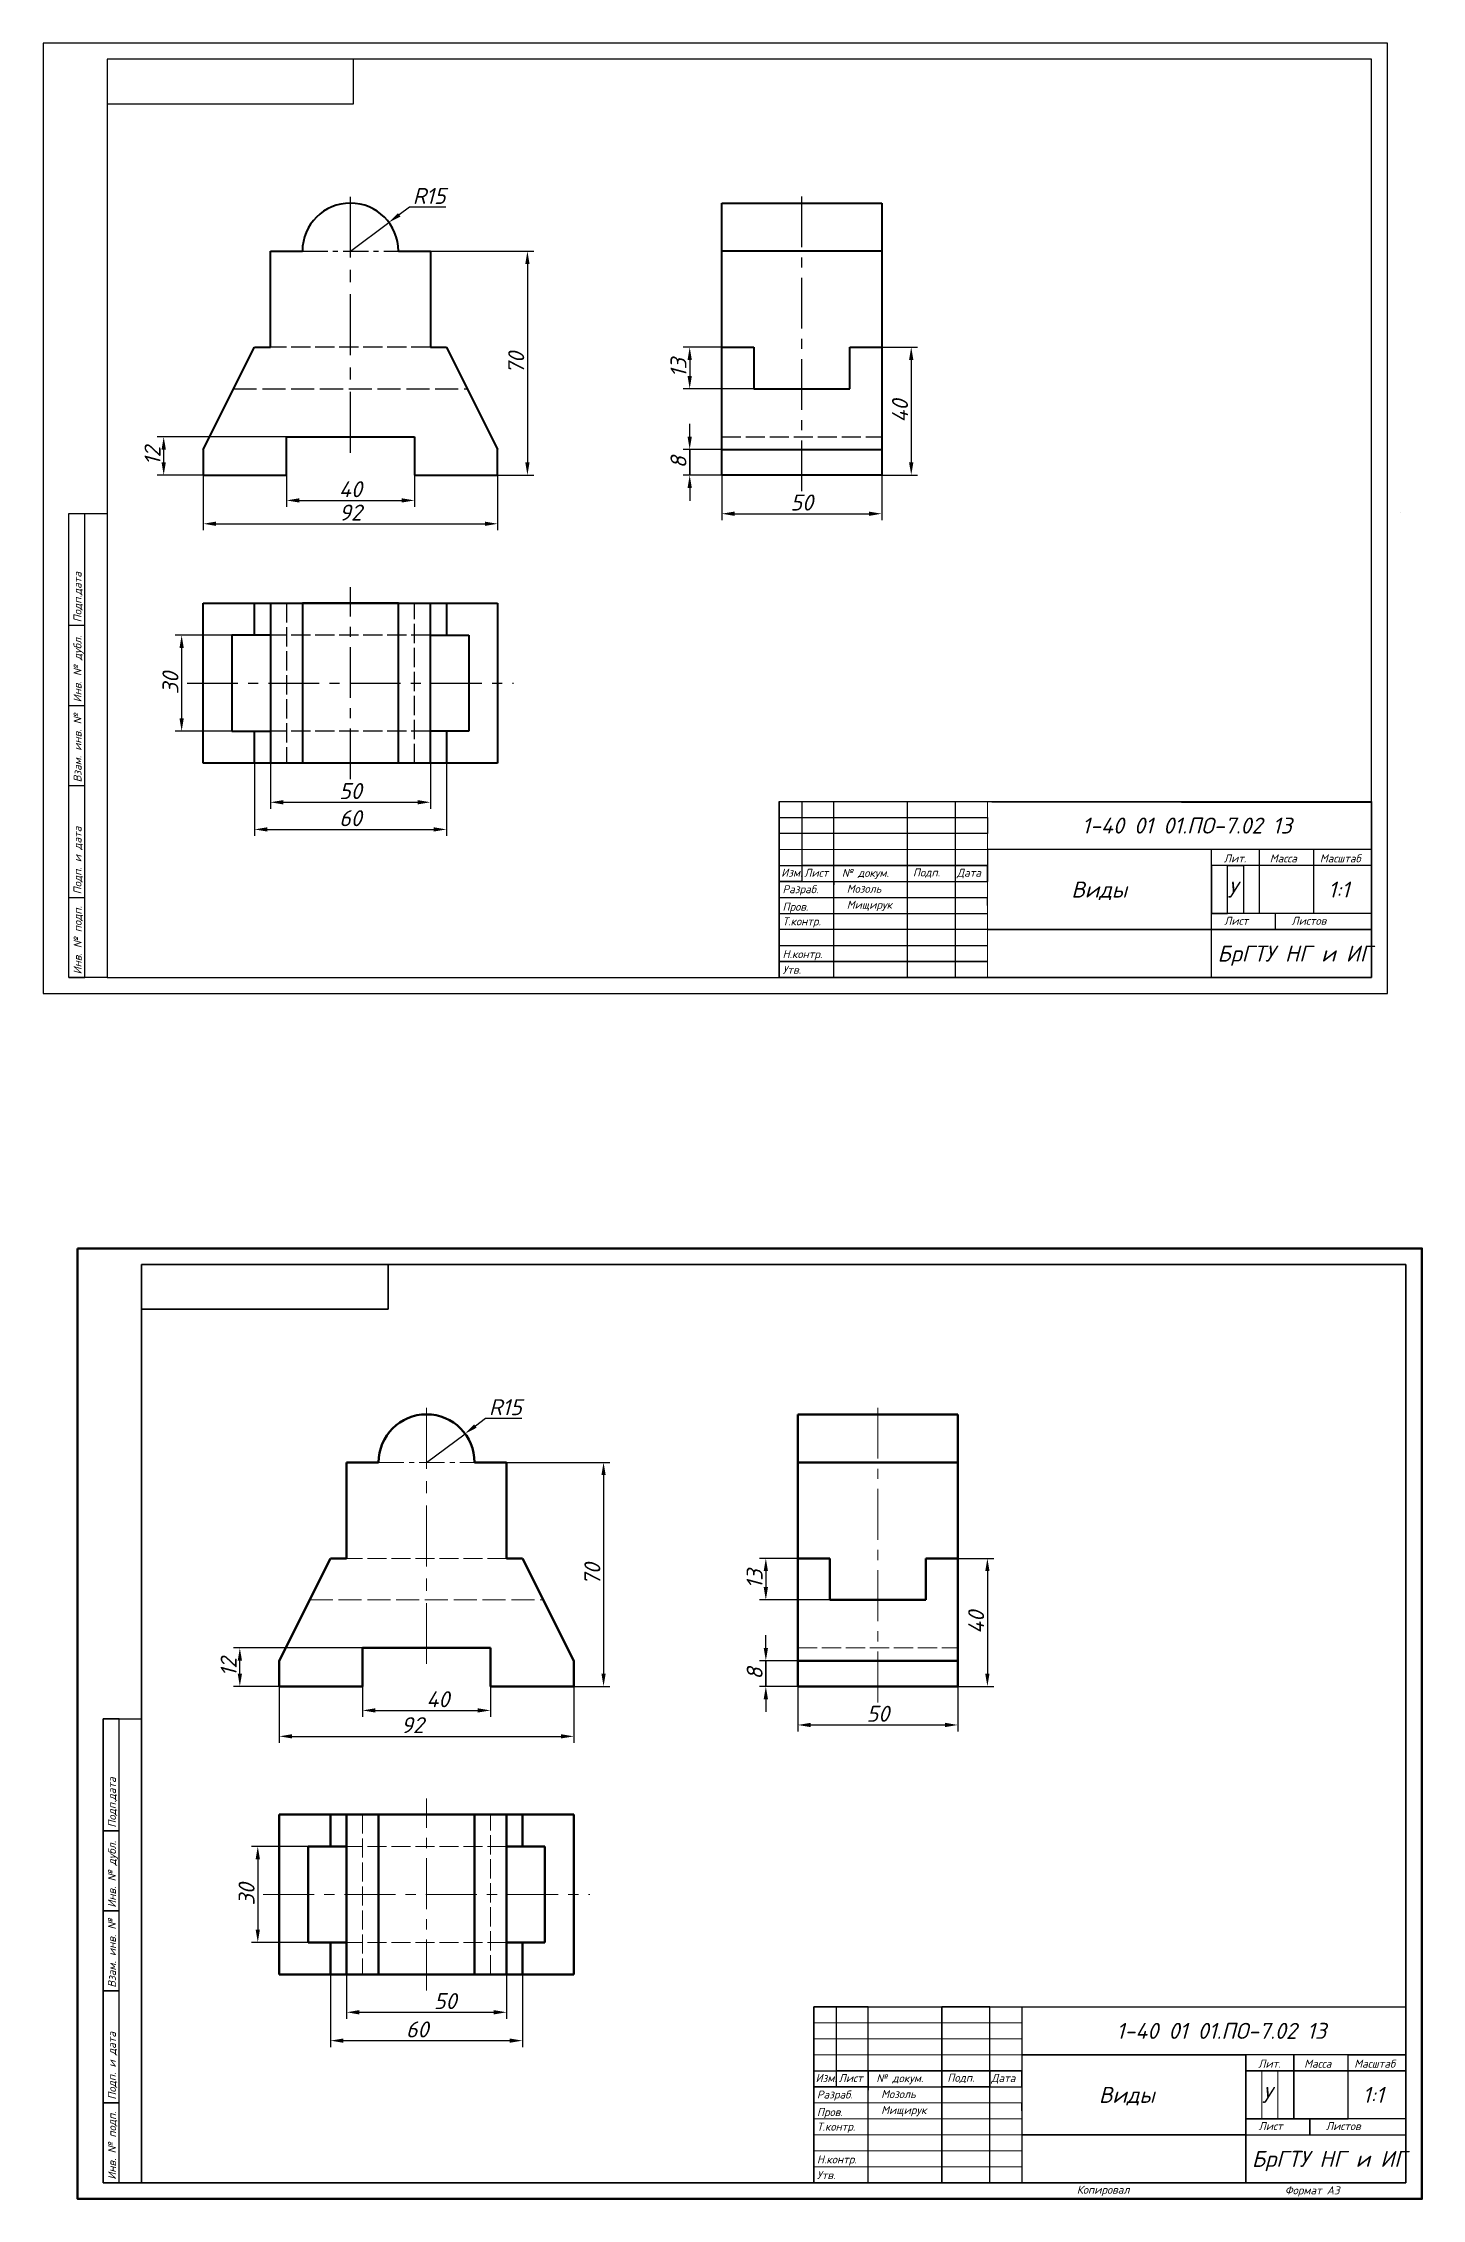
# Model space of a CAD drawing. Header units: millimetres. Extents: x -2 to 3464, y -388 to 765.
# Drawn here: x 566 to 997, y -377 to 296 of the extents above; entities that cross this region are included whole.
import ezdxf

# ---------------------------------------------------------------- set-up
doc = ezdxf.new("R2010")
doc.units = ezdxf.units.MM
doc.linetypes.add('ACAD_ISO02W100', pattern=[15, 12, -3])
doc.linetypes.add('осевая', pattern=[50.8, 31.75, -6.35, 6.35, -6.35])
doc.layers.add('MD_Видимые', color=7, linetype='Continuous', lineweight=50)
doc.styles.add('2.5мм', font='isocpeur.ttf', dxfattribs={"oblique": 15, "height": 2.5})
doc.styles.get("Standard").update_dxf_attribs({"font": 'isocpeur.ttf', "oblique": 15, "height": 5})
doc.dimstyles.get("Standard").update_dxf_attribs({"dimtxt": 5, "dimasz": 4, "dimexe": 2, "dimexo": 0, "dimgap": 1, "dimtad": 1, "dimtoh": 1, "dimdec": 0, "dimzin": 0, "dimdsep": 46, "dimtxsty": 'Standard', "dimcen": 0, "dimadec": 0, "dimazin": 0, "dimtfac": 1, "dimtdec": 0, "dimtmove": 0, "dimatfit": 3, "dimfxl": 1, "dimtolj": 1, "dimtzin": 0, "dimarcsym": 0})

# ---------------------------------------------------------------- blocks, each defined once
blk = doc.blocks.new('*D15')
at = {"color": 0, "lineweight": -2, "transparency": 16777216}
for p, q in [((641.81, 173.45), (641.81, 151.55)), ((681.81, 173.45), (681.81, 151.55)), ((645.81, 153.55), (677.81, 153.55))]:
    blk.add_line(p, q, dxfattribs=at)
at = {"color": 0, "transparency": 16777216}
for points in [[(645.81, 154.22), (645.81, 152.89), (641.81, 153.55)], [(677.81, 154.22), (677.81, 152.89), (681.81, 153.55)]]:
    blk.add_solid(points, dxfattribs=at)
at = {"layer": 'Defpoints', "color": 0, "transparency": 16777216}
for p in [(641.81, 173.45), (681.81, 173.45), (681.81, 153.55)]:
    blk.add_point(p, dxfattribs=at)
at = {"color": 0, "transparency": 16777216, "insert": (661.81, 157.05), "char_height": 5, "attachment_point": 5}
blk.add_mtext('\\A1;40', dxfattribs=at)
blk = doc.blocks.new('*D16')
at = {"color": 0, "lineweight": -2, "transparency": 16777216}
for p, q in [((615.81, 161.45), (615.81, 144.25)), ((707.81, 161.45), (707.81, 144.25)), ((619.81, 146.25), (703.81, 146.25))]:
    blk.add_line(p, q, dxfattribs=at)
at = {"color": 0, "transparency": 16777216}
for points in [[(619.81, 146.92), (619.81, 145.59), (615.81, 146.25)], [(703.81, 146.92), (703.81, 145.59), (707.81, 146.25)]]:
    blk.add_solid(points, dxfattribs=at)
at = {"layer": 'Defpoints', "color": 0, "transparency": 16777216}
for p in [(615.81, 161.45), (707.81, 161.45), (707.81, 146.25)]:
    blk.add_point(p, dxfattribs=at)
at = {"color": 0, "transparency": 16777216, "insert": (661.81, 149.75), "char_height": 5, "attachment_point": 5}
blk.add_mtext('\\A1;92', dxfattribs=at)
blk = doc.blocks.new('*D17')
at = {"color": 0, "lineweight": -2, "transparency": 16777216}
for p, q in [((641.81, 173.45), (601.48, 173.45)), ((603.48, 165.45), (603.48, 169.45)), ((641.81, 161.45), (601.48, 161.45))]:
    blk.add_line(p, q, dxfattribs=at)
at = {"color": 0, "transparency": 16777216}
for points in [[(602.81, 169.45), (604.15, 169.45), (603.48, 173.45)], [(602.81, 165.45), (604.15, 165.45), (603.48, 161.45)]]:
    blk.add_solid(points, dxfattribs=at)
at = {"layer": 'Defpoints', "color": 0, "transparency": 16777216}
for p in [(603.48, 173.45), (641.81, 173.45), (641.81, 161.45)]:
    blk.add_point(p, dxfattribs=at)
at = {"color": 0, "transparency": 16777216, "insert": (599.98, 167.45), "char_height": 5, "attachment_point": 5, "rotation": 90}
blk.add_mtext('\\A1;12', dxfattribs=at)
blk = doc.blocks.new('*D18')
at = {"color": 0, "lineweight": -2, "transparency": 16777216}
for p, q in [((624.81, 111.45), (607.08, 111.45)), ((609.08, 107.45), (609.08, 85.45)), ((624.81, 81.45), (607.08, 81.45))]:
    blk.add_line(p, q, dxfattribs=at)
at = {"color": 0, "transparency": 16777216}
for points in [[(608.41, 107.45), (609.75, 107.45), (609.08, 111.45)], [(608.41, 85.45), (609.75, 85.45), (609.08, 81.45)]]:
    blk.add_solid(points, dxfattribs=at)
at = {"layer": 'Defpoints', "color": 0, "transparency": 16777216}
for p in [(624.81, 111.45), (609.08, 81.45), (624.81, 81.45)]:
    blk.add_point(p, dxfattribs=at)
at = {"color": 0, "transparency": 16777216, "insert": (605.58, 96.45), "char_height": 5, "attachment_point": 5, "rotation": 90}
blk.add_mtext('\\A1;30', dxfattribs=at)
blk = doc.blocks.new('*D19')
at = {"color": 0, "lineweight": -2, "transparency": 16777216}
for p, q in [((636.81, 71.45), (636.81, 57.23)), ((686.81, 71.45), (686.81, 57.23)), ((640.81, 59.23), (682.81, 59.23))]:
    blk.add_line(p, q, dxfattribs=at)
at = {"color": 0, "transparency": 16777216}
for points in [[(640.81, 59.9), (640.81, 58.56), (636.81, 59.23)], [(682.81, 59.9), (682.81, 58.56), (686.81, 59.23)]]:
    blk.add_solid(points, dxfattribs=at)
at = {"layer": 'Defpoints', "color": 0, "transparency": 16777216}
for p in [(636.81, 71.45), (686.81, 71.45), (686.81, 59.23)]:
    blk.add_point(p, dxfattribs=at)
at = {"color": 0, "transparency": 16777216, "insert": (661.81, 62.73), "char_height": 5, "attachment_point": 5}
blk.add_mtext('\\A1;50', dxfattribs=at)
blk = doc.blocks.new('*D20')
at = {"color": 0, "lineweight": -2, "transparency": 16777216}
for p, q in [((631.81, 71.45), (631.81, 48.75)), ((691.81, 71.45), (691.81, 48.75)), ((635.81, 50.75), (687.81, 50.75))]:
    blk.add_line(p, q, dxfattribs=at)
at = {"color": 0, "transparency": 16777216}
for points in [[(635.81, 51.41), (635.81, 50.08), (631.81, 50.75)], [(687.81, 51.41), (687.81, 50.08), (691.81, 50.75)]]:
    blk.add_solid(points, dxfattribs=at)
at = {"layer": 'Defpoints', "color": 0, "transparency": 16777216}
for p in [(631.81, 71.45), (691.81, 71.45), (691.81, 50.75)]:
    blk.add_point(p, dxfattribs=at)
at = {"color": 0, "transparency": 16777216, "insert": (661.81, 54.25), "char_height": 5, "attachment_point": 5}
blk.add_mtext('\\A1;60', dxfattribs=at)
blk = doc.blocks.new('*D21')
at = {"color": 0, "lineweight": -2, "transparency": 16777216}
for p, q in [((680.25, 245.19), (677.05, 242.8)), ((691.59, 245.19), (680.25, 245.19)), ((661.81, 231.45), (673.84, 240.41))]:
    blk.add_line(p, q, dxfattribs=at)
blk.add_solid([(676.65, 243.33), (677.45, 242.26), (673.84, 240.41)], dxfattribs=at)
at = {"layer": 'Defpoints', "color": 0, "lineweight": -2, "transparency": 16777216}
for p in [(673.84, 240.41), (661.81, 231.45)]:
    blk.add_point(p, dxfattribs=at)
at = {"color": 0, "transparency": 16777216, "insert": (686.42, 248.69), "char_height": 5, "attachment_point": 5}
blk.add_mtext('\\A1;R15', dxfattribs=at)
blk = doc.blocks.new('*D22')
at = {"color": 0, "lineweight": -2, "transparency": 16777216}
for p, q in [((686.81, 231.45), (719.11, 231.45)), ((717.11, 227.45), (717.11, 165.45)), ((686.81, 161.45), (719.11, 161.45))]:
    blk.add_line(p, q, dxfattribs=at)
at = {"color": 0, "transparency": 16777216}
for points in [[(716.44, 227.45), (717.78, 227.45), (717.11, 231.45)], [(716.44, 165.45), (717.78, 165.45), (717.11, 161.45)]]:
    blk.add_solid(points, dxfattribs=at)
at = {"layer": 'Defpoints', "color": 0, "transparency": 16777216}
for p in [(686.81, 231.45), (686.81, 161.45), (717.11, 161.45)]:
    blk.add_point(p, dxfattribs=at)
at = {"color": 0, "transparency": 16777216, "insert": (713.61, 196.45), "char_height": 5, "attachment_point": 5, "rotation": 90}
blk.add_mtext('\\A1;70', dxfattribs=at)
blk = doc.blocks.new('*D23')
at = {"color": 0, "lineweight": -2, "transparency": 16777216}
for p, q in [((777.81, 161.45), (777.81, 147.39)), ((827.81, 161.45), (827.81, 147.39)), ((781.81, 149.39), (823.81, 149.39))]:
    blk.add_line(p, q, dxfattribs=at)
at = {"color": 0, "transparency": 16777216}
for points in [[(781.81, 150.06), (781.81, 148.72), (777.81, 149.39)], [(823.81, 150.06), (823.81, 148.72), (827.81, 149.39)]]:
    blk.add_solid(points, dxfattribs=at)
at = {"layer": 'Defpoints', "color": 0, "transparency": 16777216}
for p in [(777.81, 161.45), (827.81, 161.45), (827.81, 149.39)]:
    blk.add_point(p, dxfattribs=at)
at = {"color": 0, "transparency": 16777216, "insert": (802.81, 152.89), "char_height": 5, "attachment_point": 5}
blk.add_mtext('\\A1;50', dxfattribs=at)
blk = doc.blocks.new('*D24')
at = {"color": 0, "lineweight": -2, "transparency": 16777216}
for p, q in [((827.81, 201.45), (839.02, 201.45)), ((837.02, 197.45), (837.02, 165.45)), ((827.81, 161.45), (839.02, 161.45))]:
    blk.add_line(p, q, dxfattribs=at)
at = {"color": 0, "transparency": 16777216}
for points in [[(836.35, 197.45), (837.69, 197.45), (837.02, 201.45)], [(836.35, 165.45), (837.69, 165.45), (837.02, 161.45)]]:
    blk.add_solid(points, dxfattribs=at)
at = {"layer": 'Defpoints', "color": 0, "transparency": 16777216}
for p in [(827.81, 201.45), (827.81, 161.45), (837.02, 161.45)]:
    blk.add_point(p, dxfattribs=at)
at = {"color": 0, "transparency": 16777216, "insert": (833.52, 181.45), "char_height": 5, "attachment_point": 5, "rotation": 90}
blk.add_mtext('\\A1;40', dxfattribs=at)
blk = doc.blocks.new('*D25')
at = {"color": 0, "lineweight": -2, "transparency": 16777216}
for p, q in [((787.81, 201.45), (765.81, 201.45)), ((767.81, 197.45), (767.81, 192.45)), ((787.81, 188.45), (765.81, 188.45))]:
    blk.add_line(p, q, dxfattribs=at)
at = {"color": 0, "transparency": 16777216}
for points in [[(767.14, 197.45), (768.48, 197.45), (767.81, 201.45)], [(767.14, 192.45), (768.48, 192.45), (767.81, 188.45)]]:
    blk.add_solid(points, dxfattribs=at)
at = {"layer": 'Defpoints', "color": 0, "transparency": 16777216}
for p in [(787.81, 201.45), (767.81, 188.45), (787.81, 188.45)]:
    blk.add_point(p, dxfattribs=at)
at = {"color": 0, "transparency": 16777216, "insert": (764.31, 194.95), "char_height": 5, "attachment_point": 5, "rotation": 90}
blk.add_mtext('\\A1;13', dxfattribs=at)
blk = doc.blocks.new('*D26')
at = {"color": 0, "lineweight": -2, "transparency": 16777216}
for p, q in [((767.81, 173.45), (767.81, 177.45)), ((777.81, 169.45), (765.81, 169.45)), ((767.81, 169.45), (767.81, 161.45)), ((777.81, 161.45), (765.81, 161.45)), ((767.81, 157.45), (767.81, 153.45))]:
    blk.add_line(p, q, dxfattribs=at)
at = {"color": 0, "transparency": 16777216}
for points in [[(767.14, 173.45), (768.48, 173.45), (767.81, 169.45)], [(767.14, 157.45), (768.48, 157.45), (767.81, 161.45)]]:
    blk.add_solid(points, dxfattribs=at)
at = {"layer": 'Defpoints', "color": 0, "transparency": 16777216}
for p in [(777.81, 169.45), (767.81, 161.45), (777.81, 161.45)]:
    blk.add_point(p, dxfattribs=at)
at = {"color": 0, "transparency": 16777216, "insert": (764.31, 165.45), "char_height": 5, "attachment_point": 5, "rotation": 90}
blk.add_mtext('\\A1;8', dxfattribs=at)
blk = doc.blocks.new('*D144')
at = {"color": 0, "lineweight": -2, "transparency": 16777216}
for p, q in [((665.6, -217.03), (665.6, -226.55)), ((705.6, -217.03), (705.6, -226.55)), ((669.6, -224.55), (701.6, -224.55))]:
    blk.add_line(p, q, dxfattribs=at)
at = {"color": 0, "transparency": 16777216}
for points in [[(669.6, -223.88), (669.6, -225.21), (665.6, -224.55)], [(701.6, -223.88), (701.6, -225.21), (705.6, -224.55)]]:
    blk.add_solid(points, dxfattribs=at)
at = {"layer": 'Defpoints', "color": 0, "transparency": 16777216}
for p in [(665.6, -217.03), (705.6, -217.03), (705.6, -224.55)]:
    blk.add_point(p, dxfattribs=at)
at = {"color": 0, "lineweight": 13, "transparency": 16777216, "insert": (689.14, -221.05), "char_height": 5, "attachment_point": 5}
blk.add_mtext('\\A1;40', dxfattribs=at)
blk = doc.blocks.new('*D147')
at = {"color": 0, "lineweight": -2, "transparency": 16777216}
for p, q in [((665.6, -205.03), (625.27, -205.03)), ((627.27, -213.03), (627.27, -209.03)), ((639.6, -217.03), (625.27, -217.03))]:
    blk.add_line(p, q, dxfattribs=at)
at = {"color": 0, "transparency": 16777216}
for points in [[(626.6, -209.03), (627.94, -209.03), (627.27, -205.03)], [(626.6, -213.03), (627.94, -213.03), (627.27, -217.03)]]:
    blk.add_solid(points, dxfattribs=at)
at = {"layer": 'Defpoints', "color": 0, "transparency": 16777216}
for p in [(627.27, -205.03), (665.6, -205.03), (639.6, -217.03)]:
    blk.add_point(p, dxfattribs=at)
at = {"color": 0, "lineweight": 13, "transparency": 16777216, "insert": (623.77, -211.03), "char_height": 5, "attachment_point": 5, "rotation": 90}
blk.add_mtext('\\A1;12', dxfattribs=at)
blk = doc.blocks.new('*D148')
at = {"color": 0, "lineweight": -2, "transparency": 16777216}
for p, q in [((648.6, -267.03), (630.87, -267.03)), ((632.87, -271.03), (632.87, -293.03)), ((648.6, -297.03), (630.87, -297.03))]:
    blk.add_line(p, q, dxfattribs=at)
at = {"color": 0, "transparency": 16777216}
for points in [[(632.2, -271.03), (633.54, -271.03), (632.87, -267.03)], [(632.2, -293.03), (633.54, -293.03), (632.87, -297.03)]]:
    blk.add_solid(points, dxfattribs=at)
at = {"layer": 'Defpoints', "color": 0, "transparency": 16777216}
for p in [(648.6, -267.03), (632.87, -297.03), (648.6, -297.03)]:
    blk.add_point(p, dxfattribs=at)
at = {"color": 0, "lineweight": 13, "transparency": 16777216, "insert": (629.37, -282.03), "char_height": 5, "attachment_point": 5, "rotation": 90}
blk.add_mtext('\\A1;30', dxfattribs=at)
blk = doc.blocks.new('*D149')
at = {"color": 0, "lineweight": -2, "transparency": 16777216}
for p, q in [((660.6, -307.03), (660.6, -320.87)), ((710.6, -307.03), (710.6, -320.87)), ((664.6, -318.87), (706.6, -318.87))]:
    blk.add_line(p, q, dxfattribs=at)
at = {"color": 0, "transparency": 16777216}
for points in [[(664.6, -318.2), (664.6, -319.54), (660.6, -318.87)], [(706.6, -318.2), (706.6, -319.54), (710.6, -318.87)]]:
    blk.add_solid(points, dxfattribs=at)
at = {"layer": 'Defpoints', "color": 0, "transparency": 16777216}
for p in [(660.6, -307.03), (710.6, -307.03), (710.6, -318.87)]:
    blk.add_point(p, dxfattribs=at)
at = {"color": 0, "lineweight": 13, "transparency": 16777216, "insert": (691.43, -315.37), "char_height": 5, "attachment_point": 5}
blk.add_mtext('\\A1;50', dxfattribs=at)
blk = doc.blocks.new('*D150')
at = {"color": 0, "lineweight": -2, "transparency": 16777216}
for p, q in [((655.6, -307.03), (655.6, -329.73)), ((715.6, -307.03), (715.6, -329.73)), ((659.6, -327.73), (711.6, -327.73))]:
    blk.add_line(p, q, dxfattribs=at)
at = {"color": 0, "transparency": 16777216}
for points in [[(659.6, -327.07), (659.6, -328.4), (655.6, -327.73)], [(711.6, -327.07), (711.6, -328.4), (715.6, -327.73)]]:
    blk.add_solid(points, dxfattribs=at)
at = {"layer": 'Defpoints', "color": 0, "transparency": 16777216}
for p in [(655.6, -307.03), (715.6, -307.03), (715.6, -327.73)]:
    blk.add_point(p, dxfattribs=at)
at = {"color": 0, "lineweight": 13, "transparency": 16777216, "insert": (682.67, -324.23), "char_height": 5, "attachment_point": 5}
blk.add_mtext('\\A1;60', dxfattribs=at)
blk = doc.blocks.new('*D151')
at = {"color": 0, "lineweight": -2, "transparency": 16777216}
for p, q in [((704.05, -133.29), (700.84, -135.68)), ((715.38, -133.29), (704.05, -133.29)), ((685.6, -147.03), (697.63, -138.07))]:
    blk.add_line(p, q, dxfattribs=at)
blk.add_solid([(700.44, -135.15), (701.24, -136.22), (697.63, -138.07)], dxfattribs=at)
at = {"layer": 'Defpoints', "color": 0, "lineweight": -2, "transparency": 16777216}
for p in [(697.63, -138.07), (685.6, -147.03)]:
    blk.add_point(p, dxfattribs=at)
at = {"color": 0, "lineweight": 13, "transparency": 16777216, "insert": (710.22, -129.79), "char_height": 5, "attachment_point": 5}
blk.add_mtext('\\A1;R15', dxfattribs=at)
blk = doc.blocks.new('*D152')
at = {"color": 0, "lineweight": -2, "transparency": 16777216}
for p, q in [((710.6, -147.03), (742.9, -147.03)), ((740.9, -151.03), (740.9, -213.03)), ((731.6, -217.03), (742.9, -217.03))]:
    blk.add_line(p, q, dxfattribs=at)
at = {"color": 0, "transparency": 16777216}
for points in [[(740.23, -151.03), (741.57, -151.03), (740.9, -147.03)], [(740.23, -213.03), (741.57, -213.03), (740.9, -217.03)]]:
    blk.add_solid(points, dxfattribs=at)
at = {"layer": 'Defpoints', "color": 0, "transparency": 16777216}
for p in [(710.6, -147.03), (731.6, -217.03), (740.9, -217.03)]:
    blk.add_point(p, dxfattribs=at)
at = {"color": 0, "lineweight": 13, "transparency": 16777216, "insert": (737.4, -182.03), "char_height": 5, "attachment_point": 5, "rotation": 90}
blk.add_mtext('\\A1;70', dxfattribs=at)
blk = doc.blocks.new('*D153')
at = {"color": 0, "lineweight": -2, "transparency": 16777216}
for p, q in [((801.6, -217.03), (801.6, -231.09)), ((851.6, -217.03), (851.6, -231.09)), ((805.6, -229.09), (847.6, -229.09))]:
    blk.add_line(p, q, dxfattribs=at)
at = {"color": 0, "transparency": 16777216}
for points in [[(805.6, -228.42), (805.6, -229.76), (801.6, -229.09)], [(847.6, -228.42), (847.6, -229.76), (851.6, -229.09)]]:
    blk.add_solid(points, dxfattribs=at)
at = {"layer": 'Defpoints', "color": 0, "transparency": 16777216}
for p in [(801.6, -217.03), (851.6, -217.03), (851.6, -229.09)]:
    blk.add_point(p, dxfattribs=at)
at = {"color": 0, "lineweight": 13, "transparency": 16777216, "insert": (826.6, -225.59), "char_height": 5, "attachment_point": 5}
blk.add_mtext('\\A1;50', dxfattribs=at)
blk = doc.blocks.new('*D154')
at = {"color": 0, "lineweight": -2, "transparency": 16777216}
for p, q in [((851.6, -177.03), (862.81, -177.03)), ((860.81, -181.03), (860.81, -213.03)), ((851.6, -217.03), (862.81, -217.03))]:
    blk.add_line(p, q, dxfattribs=at)
at = {"color": 0, "transparency": 16777216}
for points in [[(860.14, -181.03), (861.48, -181.03), (860.81, -177.03)], [(860.14, -213.03), (861.48, -213.03), (860.81, -217.03)]]:
    blk.add_solid(points, dxfattribs=at)
at = {"layer": 'Defpoints', "color": 0, "transparency": 16777216}
for p in [(851.6, -177.03), (851.6, -217.03), (860.81, -217.03)]:
    blk.add_point(p, dxfattribs=at)
at = {"color": 0, "lineweight": 13, "transparency": 16777216, "insert": (857.31, -197.03), "char_height": 5, "attachment_point": 5, "rotation": 90}
blk.add_mtext('\\A1;40', dxfattribs=at)
blk = doc.blocks.new('*D145')
at = {"color": 0, "lineweight": -2, "transparency": 16777216}
for p, q in [((801.6, -177.03), (789.6, -177.03)), ((791.6, -181.03), (791.6, -186.03)), ((811.6, -190.03), (789.6, -190.03))]:
    blk.add_line(p, q, dxfattribs=at)
at = {"color": 0, "transparency": 16777216}
for points in [[(790.93, -181.03), (792.27, -181.03), (791.6, -177.03)], [(790.93, -186.03), (792.27, -186.03), (791.6, -190.03)]]:
    blk.add_solid(points, dxfattribs=at)
at = {"layer": 'Defpoints', "color": 0, "transparency": 16777216}
for p in [(801.6, -177.03), (791.6, -190.03), (811.6, -190.03)]:
    blk.add_point(p, dxfattribs=at)
at = {"color": 0, "lineweight": 13, "transparency": 16777216, "insert": (788.1, -183.53), "char_height": 5, "attachment_point": 5, "rotation": 90}
blk.add_mtext('\\A1;13', dxfattribs=at)
blk = doc.blocks.new('*D155')
at = {"color": 0, "lineweight": -2, "transparency": 16777216}
for p, q in [((791.6, -205.03), (791.6, -201.03)), ((801.6, -209.03), (789.6, -209.03)), ((791.6, -209.03), (791.6, -217.03)), ((801.6, -217.03), (789.6, -217.03)), ((791.6, -221.03), (791.6, -225.03))]:
    blk.add_line(p, q, dxfattribs=at)
at = {"color": 0, "transparency": 16777216}
for points in [[(790.93, -205.03), (792.27, -205.03), (791.6, -209.03)], [(790.93, -221.03), (792.27, -221.03), (791.6, -217.03)]]:
    blk.add_solid(points, dxfattribs=at)
at = {"layer": 'Defpoints', "color": 0, "transparency": 16777216}
for p in [(801.6, -209.03), (791.6, -217.03), (801.6, -217.03)]:
    blk.add_point(p, dxfattribs=at)
at = {"color": 0, "lineweight": 13, "transparency": 16777216, "insert": (788.1, -213.03), "char_height": 5, "attachment_point": 5, "rotation": 90}
blk.add_mtext('\\A1;8', dxfattribs=at)
blk = doc.blocks.new('*D146')
at = {"layer": 'Defpoints', "color": 0, "transparency": 16777216}
for p in [(639.6, -217.03), (731.6, -217.03), (731.6, -232.65)]:
    blk.add_point(p, dxfattribs=at)
at = {"layer": 'MD_Видимые', "color": 0, "lineweight": -2, "transparency": 16777216}
for p, q in [((639.6, -217.03), (639.6, -234.65)), ((731.6, -217.03), (731.6, -234.65)), ((643.6, -232.65), (727.6, -232.65))]:
    blk.add_line(p, q, dxfattribs=at)
at = {"layer": 'MD_Видимые', "color": 0, "transparency": 16777216}
for points in [[(643.6, -231.98), (643.6, -233.31), (639.6, -232.65)], [(727.6, -231.98), (727.6, -233.31), (731.6, -232.65)]]:
    blk.add_solid(points, dxfattribs=at)
at = {"layer": 'MD_Видимые', "color": 0, "lineweight": 13, "transparency": 16777216, "insert": (681.17, -229.15), "char_height": 5, "attachment_point": 5}
blk.add_mtext('\\A1;92', dxfattribs=at)

msp = doc.modelspace()

# ---------------------------------------------------------------- linework, layer by layer
at = {"linetype": 'осевая', "ltscale": 0.6}
msp.add_line((661.809, 168.447), (661.809, 251.447), dxfattribs=at)
at = {"linetype": 'осевая', "ltscale": 0.5}
for p, q in [((802.809, 156.447), (802.809, 251.447)), ((661.809, 66.447), (661.809, 126.447)), ((610.809, 96.447), (712.809, 96.447))]:
    msp.add_line(p, q, dxfattribs=at)
at = {"lineweight": 40}
for p, q in [((777.809, 161.447), (777.809, 246.447)), ((777.809, 246.447), (827.809, 246.447)), ((827.809, 246.447), (827.809, 161.447)), ((636.809, 201.447), (636.809, 231.447)), ((636.809, 231.447), (646.809, 231.447)), ((676.809, 231.447), (686.809, 231.447)), ((686.809, 231.447), (686.809, 201.447)), ((827.809, 231.447), (777.809, 231.447)), ((615.809, 169.447), (631.809, 201.447)), ((631.809, 201.447), (636.809, 201.447)), ((686.809, 201.447), (691.809, 201.447)), ((691.809, 201.447), (707.809, 169.447)), ((777.809, 201.447), (787.809, 201.447)), ((787.809, 201.447), (787.809, 188.447)), ((817.809, 188.447), (817.809, 201.447)), ((817.809, 201.447), (827.809, 201.447)), ((787.809, 188.447), (817.809, 188.447)), ((615.809, 169.447), (615.809, 161.447)), ((641.809, 161.447), (641.809, 173.447)), ((641.809, 173.447), (681.809, 173.447)), ((681.809, 173.447), (681.809, 161.447)), ((707.809, 161.447), (707.809, 169.447)), ((777.809, 169.447), (827.809, 169.447)), ((615.809, 161.447), (641.809, 161.447)), ((681.809, 161.447), (707.809, 161.447)), ((827.809, 161.447), (777.809, 161.447)), ((615.809, 121.447), (707.809, 121.447)), ((615.809, 71.447), (615.809, 121.447)), ((631.809, 111.447), (631.809, 121.447)), ((636.809, 121.447), (636.809, 71.447)), ((676.809, 121.447), (646.809, 121.447)), ((646.809, 121.447), (646.809, 71.447)), ((676.809, 71.447), (676.809, 121.447)), ((686.809, 71.447), (686.809, 121.447)), ((691.809, 121.447), (691.809, 111.447)), ((707.809, 121.447), (707.809, 71.447)), ((636.809, 111.447), (624.809, 111.447)), ((624.809, 111.447), (624.809, 81.447)), ((686.809, 111.447), (698.809, 111.447)), ((698.809, 111.447), (698.809, 81.447)), ((624.809, 81.447), (636.809, 81.447)), ((631.809, 71.447), (631.809, 81.447)), ((698.809, 81.447), (686.809, 81.447)), ((691.809, 81.447), (691.809, 71.447)), ((707.809, 71.447), (615.809, 71.447)), ((700.6, -257.032), (670.6, -257.032))]:
    msp.add_line(p, q, dxfattribs=at)
for p, q in [((636.809, 231.447), (646.809, 231.447)), ((767.809, 161.447), (767.809, 169.447)), ((989.988, 149.743), (989.988, 149.743)), ((631.809, 121.447), (691.809, 121.447)), ((686.809, 121.447), (636.809, 121.447)), ((681.809, 121.447), (641.809, 121.447)), ((636.809, 71.447), (631.809, 71.447)), ((795.809, 54.447), (860.809, 54.447)), ((860.809, 54.447), (860.809, 49.447)), ((860.809, 49.447), (795.809, 49.447)), ((860.809, 44.447), (860.809, 34.447)), ((930.809, 36.947), (930.809, 41.947)), ((812.809, 34.447), (812.809, 33.447)), ((860.809, 34.447), (860.809, 36.947)), ((930.809, 39.447), (930.809, 34.447)), ((930.809, 29.447), (930.809, 34.447)), ((930.809, 34.447), (930.809, 24.447)), ((812.809, 29.447), (812.809, 30.947)), ((860.809, 26.947), (860.809, 29.447)), ((930.809, 21.947), (930.809, 26.947)), ((930.809, 19.447), (930.809, 20.783)), ((660.6, -147.032), (670.6, -147.032)), ((791.6, -217.032), (791.6, -209.032)), ((655.6, -257.032), (715.6, -257.032)), ((710.6, -257.032), (660.6, -257.032)), ((705.6, -257.032), (665.6, -257.032)), ((660.6, -307.032), (655.6, -307.032)), ((871.557, -322.18), (871.557, -327.18)), ((871.557, -332.18), (871.557, -342.18)), ((941.557, -339.68), (941.557, -334.68)), ((941.557, -334.68), (941.557, -339.68)), ((823.557, -342.18), (823.557, -343.18)), ((871.557, -342.18), (871.557, -339.68)), ((871.557, -339.68), (871.557, -342.18)), ((941.557, -337.18), (941.557, -342.18)), ((941.557, -347.18), (941.557, -342.18)), ((941.557, -342.18), (941.557, -352.18)), ((941.557, -342.18), (941.557, -347.18)), ((823.557, -347.18), (823.557, -345.68)), ((871.557, -349.68), (871.557, -347.18)), ((871.557, -347.18), (871.557, -349.68)), ((941.557, -354.68), (941.557, -349.68)), ((941.557, -349.68), (941.557, -354.68)), ((941.557, -357.18), (941.557, -355.844))]:
    msp.add_line(p, q)
at = {"linetype": 'осевая', "ltscale": 0.25}
msp.add_line((646.809, 231.447), (676.809, 231.447), dxfattribs=at)
at = {"linetype": 'ACAD_ISO02W100', "ltscale": 0.5}
for p, q in [((686.809, 201.447), (636.809, 201.447)), ((777.809, 173.447), (827.809, 173.447)), ((641.809, 121.447), (641.809, 71.447)), ((681.809, 71.447), (681.809, 121.447)), ((686.809, 111.447), (636.809, 111.447)), ((686.809, 81.447), (636.809, 81.447))]:
    msp.add_line(p, q, dxfattribs=at)
at = {"linetype": 'ACAD_ISO02W100', "ltscale": 0.6}
msp.add_line((625.309, 188.447), (698.309, 188.447), dxfattribs=at)
at = {"linetype": 'осевая', "lineweight": 13, "ltscale": 0.6}
msp.add_line((685.6, -210.032), (685.6, -127.032), dxfattribs=at)
at = {"linetype": 'осевая', "lineweight": 13, "ltscale": 0.5}
for p, q in [((826.6, -222.032), (826.6, -127.032)), ((685.6, -312.032), (685.6, -252.032)), ((634.6, -282.032), (736.6, -282.032))]:
    msp.add_line(p, q, dxfattribs=at)
at = {"lineweight": 60}
for p, q in [((801.6, -217.032), (801.6, -132.032)), ((801.6, -132.032), (851.6, -132.032)), ((851.6, -132.032), (851.6, -217.032)), ((660.6, -177.032), (660.6, -147.032)), ((660.6, -147.032), (670.6, -147.032)), ((700.6, -147.032), (710.6, -147.032)), ((710.6, -147.032), (710.6, -177.032)), ((851.6, -147.032), (801.6, -147.032)), ((639.6, -209.032), (655.6, -177.032)), ((655.6, -177.032), (660.6, -177.032)), ((710.6, -177.032), (715.6, -177.032)), ((715.6, -177.032), (731.6, -209.032)), ((801.6, -177.032), (811.6, -177.032)), ((811.6, -177.032), (811.6, -190.032)), ((841.6, -190.032), (841.6, -177.032)), ((841.6, -177.032), (851.6, -177.032)), ((811.6, -190.032), (841.6, -190.032)), ((665.6, -217.032), (665.6, -205.032)), ((665.6, -205.032), (705.6, -205.032)), ((705.6, -205.032), (705.6, -217.032)), ((639.6, -209.032), (639.6, -217.032)), ((731.6, -217.032), (731.6, -209.032)), ((801.6, -209.032), (851.6, -209.032)), ((639.6, -217.032), (665.6, -217.032)), ((705.6, -217.032), (731.6, -217.032)), ((851.6, -217.032), (801.6, -217.032)), ((639.6, -257.032), (731.6, -257.032)), ((639.6, -307.032), (639.6, -257.032)), ((655.6, -267.032), (655.6, -257.032)), ((660.6, -257.032), (660.6, -307.032)), ((670.6, -257.032), (670.6, -307.032)), ((700.6, -307.032), (700.6, -257.032)), ((710.6, -307.032), (710.6, -257.032)), ((715.6, -257.032), (715.6, -267.032)), ((731.6, -257.032), (731.6, -307.032)), ((660.6, -267.032), (648.6, -267.032)), ((648.6, -267.032), (648.6, -297.032)), ((710.6, -267.032), (722.6, -267.032)), ((722.6, -267.032), (722.6, -297.032)), ((648.6, -297.032), (660.6, -297.032)), ((655.6, -307.032), (655.6, -297.032)), ((722.6, -297.032), (710.6, -297.032)), ((715.6, -297.032), (715.6, -307.032)), ((731.6, -307.032), (639.6, -307.032))]:
    msp.add_line(p, q, dxfattribs=at)
at = {"linetype": 'осевая', "lineweight": 13, "ltscale": 0.25}
msp.add_line((670.6, -147.032), (700.6, -147.032), dxfattribs=at)
at = {"linetype": 'ACAD_ISO02W100', "lineweight": 13, "ltscale": 0.5}
for p, q in [((710.6, -177.032), (660.6, -177.032)), ((801.6, -205.032), (851.6, -205.032)), ((665.6, -257.032), (665.6, -307.032)), ((705.6, -307.032), (705.6, -257.032)), ((710.6, -267.032), (660.6, -267.032)), ((710.6, -297.032), (660.6, -297.032))]:
    msp.add_line(p, q, dxfattribs=at)
at = {"linetype": 'ACAD_ISO02W100', "lineweight": 13, "ltscale": 0.6}
msp.add_line((649.1, -190.032), (722.1, -190.032), dxfattribs=at)
at = {"lineweight": 13}
for p, q in [((806.557, -322.18), (871.557, -322.18)), ((871.557, -327.18), (806.557, -327.18))]:
    msp.add_line(p, q, dxfattribs=at)
for points in [[(565.809, -0.553), (985.809, -0.553), (985.809, 296.447), (565.809, 296.447)], [(565.809, -0.553), (985.809, -0.553), (985.809, 296.447), (565.809, 296.447)], [(585.809, 4.447), (980.809, 4.447), (980.809, 291.447), (585.809, 291.447)], [(596.557, -372.18), (991.557, -372.18), (991.557, -85.18), (596.557, -85.18)]]:
    msp.add_lwpolyline(points, close=True)
for points in [[(585.809, 291.447), (585.809, 277.447)], [(585.809, 277.447), (592.809, 277.447), (662.809, 277.447), (662.809, 291.447)], [(585.809, 4.447), (573.809, 4.447), (573.809, 149.447), (585.809, 149.447)], [(573.809, 4.447), (578.809, 4.447), (578.809, 149.447)], [(573.809, 89.447), (578.809, 89.447), (578.809, 114.447), (573.809, 114.447)], [(980.809, 4.447), (980.809, 24.447), (980.809, 93.931)], [(573.809, 64.447), (578.809, 64.447)], [(980.809, 59.447), (980.809, 44.447), (860.809, 44.447)], [(980.809, 4.447), (980.809, 59.447)], [(795.809, 44.447), (795.809, 39.447), (860.809, 39.447)], [(795.809, 39.447), (795.809, 34.447), (860.809, 34.447)], [(795.809, 34.447), (795.809, 29.447), (860.809, 29.447)], [(930.809, 24.447), (935.809, 24.447), (935.809, 39.447), (940.809, 39.447), (940.809, 39.447), (940.809, 24.447)], [(573.809, 29.447), (578.809, 29.447)], [(795.809, 29.447), (795.809, 24.447), (860.809, 24.447)], [(980.809, 19.447), (860.809, 19.447), (795.809, 19.447)], [(795.809, 4.447), (795.809, 9.447), (860.809, 9.447), (795.809, 9.447), (795.809, 14.447), (860.809, 14.447)], [(596.557, -85.18), (596.557, -99.18)], [(596.557, -99.18), (603.557, -99.18), (673.557, -99.18), (673.557, -85.18)], [(584.557, -372.18), (589.557, -372.18), (589.557, -227.18)], [(584.557, -287.18), (589.557, -287.18), (589.557, -262.18), (584.557, -262.18)], [(991.557, -372.18), (991.557, -352.18), (991.557, -282.696)], [(584.557, -312.18), (589.557, -312.18)], [(991.557, -317.18), (991.557, -332.18), (871.557, -332.18)], [(991.557, -372.18), (991.557, -317.18)], [(806.557, -332.18), (806.557, -337.18), (871.557, -337.18)], [(806.557, -337.18), (806.557, -342.18), (871.557, -342.18)], [(584.557, -347.18), (589.557, -347.18)]]:
    msp.add_lwpolyline(points)
at = {"lineweight": 25}
msp.add_lwpolyline([(980.809, 4.447), (795.809, 4.447), (795.809, 59.447), (980.809, 59.447)], close=True, dxfattribs=at)
for points in [[(795.809, 4.447), (812.809, 4.447), (812.809, 59.447)], [(795.809, 4.447), (835.809, 4.447), (835.809, 59.447)], [(795.809, 59.447), (802.809, 59.447), (802.809, 34.447)], [(795.809, 59.447), (795.809, 4.447), (795.809, 59.447)], [(802.809, 59.447), (980.809, 59.189)], [(835.809, 4.447), (850.809, 4.447), (850.809, 59.447)], [(795.809, 4.447), (930.809, 4.447), (930.809, 44.447)], [(945.809, 24.447), (945.809, 24.447), (945.809, 44.447)], [(962.809, 24.447), (962.809, 39.447), (962.809, 44.447)], [(795.809, 34.447), (860.809, 34.447), (860.809, 39.447), (802.809, 39.447), (802.809, 34.447), (795.809, 34.447), (795.809, 39.447), (802.809, 39.447)], [(980.809, 24.447), (980.809, 39.447), (930.809, 39.447)], [(980.809, 19.447), (980.809, 24.447), (930.809, 24.447)], [(930.809, 19.447), (950.809, 19.447), (950.809, 24.447)], [(860.809, 19.447), (930.809, 19.447), (980.809, 19.447)], [(806.557, -372.18), (823.557, -372.18), (823.557, -317.18)], [(806.557, -372.18), (846.557, -372.18), (846.557, -317.18)], [(806.557, -317.18), (813.557, -317.18), (813.557, -342.18)], [(806.557, -317.18), (806.557, -372.18), (806.557, -317.18)], [(846.557, -372.18), (861.557, -372.18), (861.557, -317.18)], [(806.557, -372.18), (941.557, -372.18), (941.557, -332.18)], [(956.557, -352.18), (956.557, -352.18), (956.557, -332.18)], [(973.557, -352.18), (973.557, -337.18), (973.557, -332.18)], [(806.557, -342.18), (871.557, -342.18), (871.557, -337.18), (813.557, -337.18), (813.557, -342.18), (806.557, -342.18), (806.557, -337.18), (813.557, -337.18)], [(991.557, -352.18), (991.557, -337.18), (941.557, -337.18)], [(991.557, -357.18), (991.557, -352.18), (941.557, -352.18)], [(941.557, -357.18), (961.557, -357.18), (961.557, -352.18)], [(871.557, -357.18), (941.557, -357.18), (991.557, -357.18)]]:
    msp.add_lwpolyline(points, dxfattribs=at)
at = {"lineweight": 15}
for points in [[(860.809, 59.447), (860.809, 4.447)], [(980.809, 44.447), (795.809, 44.447)], [(871.557, -317.18), (871.557, -372.18)]]:
    msp.add_lwpolyline(points, dxfattribs=at)
at = {"lineweight": 30}
msp.add_lwpolyline([(596.557, -372.18), (584.557, -372.18), (584.557, -227.18), (596.557, -227.18)], dxfattribs=at)
msp.add_lwpolyline([(991.557, -372.18), (806.557, -372.18), (806.557, -317.18), (991.557, -317.18)], close=True, dxfattribs=at)
at = {"lineweight": 13}
for points in [[(871.557, -332.18), (806.557, -332.18)], [(806.557, -342.18), (806.557, -347.18), (871.557, -347.18)], [(806.557, -347.18), (806.557, -352.18), (871.557, -352.18)], [(991.557, -357.18), (871.557, -357.18), (806.557, -357.18)], [(806.557, -372.18), (806.557, -367.18), (871.557, -367.18), (806.557, -367.18), (806.557, -362.18), (871.557, -362.18)]]:
    msp.add_lwpolyline(points, dxfattribs=at)
at = {"lineweight": 40}
msp.add_arc((661.809, 231.447), 15, 0, 180, dxfattribs=at)
at = {"lineweight": 60}
msp.add_arc((685.6, -147.032), 15, 0, 180, dxfattribs=at)
at = {"layer": 'MD_Видимые', "lineweight": 13}
for p, q in [((946.557, -352.18), (946.557, -337.18)), ((951.557, -352.18), (951.557, -337.18))]:
    msp.add_line(p, q, dxfattribs=at)
at = {"layer": 'MD_Видимые'}
msp.add_lwpolyline([(576.557, -80.18), (996.557, -80.18), (996.557, -377.18), (576.557, -377.18)], close=True, dxfattribs=at)
at = {"layer": 'MD_Видимые', "lineweight": 30}
for points in [[(584.557, -372.18), (589.557, -372.18), (589.557, -227.18), (584.557, -227.18), (584.557, -262.18), (589.557, -262.18), (584.557, -262.18), (584.557, -287.18), (589.557, -287.18), (584.557, -287.18), (584.557, -312.18), (589.557, -312.18), (584.557, -312.18), (584.557, -347.18), (589.557, -347.18), (584.557, -347.18), (584.557, -372.18), (596.557, -372.18), (596.557, -85.18), (673.557, -85.18), (673.557, -99.18), (596.557, -99.18), (596.557, -85.18), (991.557, -85.18), (991.557, -372.18), (596.557, -372.18)], [(806.557, -372.18), (806.557, -317.18), (871.557, -317.18), (871.557, -372.18), (861.557, -372.18), (861.557, -317.18), (846.557, -317.18), (846.557, -372.18), (823.557, -372.18), (823.557, -317.18), (806.557, -317.18), (806.557, -372.18), (823.557, -372.18)], [(813.557, -317.18), (813.557, -342.18), (806.557, -342.18), (806.557, -337.18), (813.557, -337.18), (823.557, -337.18), (823.557, -342.18), (813.557, -342.18), (846.557, -342.18), (846.557, -337.18), (823.557, -337.18), (861.557, -337.18), (861.557, -342.18), (846.557, -342.18), (871.557, -342.18), (871.557, -337.18), (861.557, -337.18)], [(871.557, -332.18), (941.557, -332.18), (941.557, -357.18), (871.557, -357.18), (941.557, -357.18), (941.557, -372.18), (941.557, -357.18), (991.557, -357.18), (991.557, -352.18), (941.557, -352.18), (961.557, -352.18), (961.557, -357.18), (961.557, -352.18), (973.557, -352.18), (973.557, -332.18), (991.557, -332.18), (941.557, -332.18), (941.557, -337.18), (991.557, -337.18), (956.557, -337.18), (956.557, -332.18), (956.557, -352.18), (941.557, -352.18)]]:
    msp.add_lwpolyline(points, dxfattribs=at)

# ---------------------------------------------------------------- texts
at = {"style": '2.5мм', "oblique": 15}
for s, p in [('Подп.дата', (577.809, 115.447)), ('Инв. № дубл.', (577.809, 90.447)), ('Взам. инв. №', (577.809, 65.447)), ('Подп. и дата', (577.809, 30.447)), ('Инв. № подп.', (577.844, 5.446)), ('Подп.дата', (588.557, -261.18)), ('Инв. № дубл.', (588.557, -286.18)), ('Взам. инв. №', (588.557, -311.18)), ('Подп. и дата', (588.557, -346.18)), ('Инв. № подп.', (588.592, -371.18))]:
    msp.add_text(s, height=2.5, rotation=90, dxfattribs=at).set_placement(p)
for s, p in [('Изм.', (796.396, 35.967)), ('Лист', (803.582, 35.947)), ('Изм.', (807.144, -340.66)), ('Лист', (814.33, -340.68))]:
    msp.add_text(s, height=2.5, dxfattribs=at).set_placement(p)
at = {"char_height": 5, "attachment_point": 1}
for s, width, insert in [('1-40 01 01.ПО-7.02 13', 120, (890.367, 54.447)), ('Виды', 70, (887.041, 34.447)), ('У', 5, (935.809, 34.447)), ('1:1', 18, (967.284, 34.447)), ('БрГТУ НГ и ИГ', 55, (932.691, 14.447)), ('1-40 01 01.ПО-7.02 13', 120, (901.115, -322.18)), ('      Виды', 70, (876.557, -342.18)), ('У', 5, (946.557, -342.18)), ('1:1', 18, (978.031, -342.18)), ('БрГТУ НГ и ИГ', 55, (943.439, -362.18))]:
    msp.add_mtext_dynamic_manual_height_columns(s, width=width, gutter_width=25, heights=[0], dxfattribs=dict(at, insert=insert))
at = {"char_height": 2.5, "attachment_point": 1, "style": '2.5мм'}
for s, width, heights, insert in [('Лит.', 15, [0], (934.672, 42.947)), ('Масса', 17, [0], (949.037, 42.947)), ('Масштаб', 18, [0], (964.68, 42.947)), ('\\pxi-3,l4,t3;№^Iдокум.', 23, [2.413], (812.858, 38.407)), ('Подп.', 15, [0], (837.559, 38.55)), ('Разраб.', 17, [0], (796.809, 33.306)), ('Пров.', 17, [0], (796.809, 27.837)), ('Мозоль', 23, [0], (816.874, 33.447)), ('Мищирук', 23, [0], (816.874, 28.447)), ('Т.контр.', 16, [0], (796.809, 23.272)), ('Лист', 20, [0], (934.778, 23.447)), ('Листов', 30, [0], (955.809, 23.447)), ('Утв.', 16, [0], (796.809, 8.122)), ('Н.контр.', 16, [0], (796.809, 13.032)), ('Лит.', 15, [0], (945.42, -333.68)), ('Масса', 17, [0], (959.785, -333.68)), ('Масштаб', 18, [0], (975.428, -333.68)), ('Разраб.', 17, [0], (807.557, -343.32)), ('\\pxi-3,l4,t3;№^Iдокум.', 23, [2.413], (823.606, -338.219)), ('Мозоль', 23, [0], (827.622, -343.18)), ('Подп.', 15, [0], (848.307, -338.076)), ('Пров.', 17, [0], (807.557, -348.789)), ('Мищирук', 23, [0], (827.622, -348.18)), ('Т.контр.', 16, [0], (807.557, -353.354)), ('Лист', 20, [0], (945.526, -353.18)), ('Листов', 30, [0], (966.557, -353.18)), ('Н.контр.', 16, [0], (807.557, -363.595)), ('Утв.', 16, [0], (807.557, -368.504))]:
    msp.add_mtext_dynamic_manual_height_columns(s, width=width, gutter_width=12.5, heights=heights, dxfattribs=dict(at, insert=insert))
for insert in [(851.282, 38.456), (862.029, -338.171)]:
    msp.add_mtext('Дата', dxfattribs=dict(at, insert=insert))
at = {"layer": 'MD_Видимые', "char_height": 2.5, "attachment_point": 1, "style": '2.5мм'}
for s, width, insert in [('Копировал', 19.92422, (888.741, -373.069)), ('Формат А3', 48.12565, (953.726, -373.254))]:
    msp.add_mtext_dynamic_manual_height_columns(s, width=width, gutter_width=12.5, heights=[0], dxfattribs=dict(at, insert=insert))

# ---------------------------------------------------------------- dimensions: what is measured, and where the dimension line sits
dim = msp.add_radius_dim(center=(661.809, 231.447), mpoint=(673.839, 240.407), dimstyle='Standard')
dim.commit()
dim.dimension.update_dxf_attribs({"geometry": '*D21', "text_midpoint": (686.425, 248.686)})
for base, p1, p2, picture, middle in [((717.11, 161.447), (686.809, 231.447), (686.809, 161.447), '*D22', (713.61, 196.447)), ((767.809, 188.447), (787.809, 201.447), (787.809, 188.447), '*D25', (764.309, 194.947)), ((837.019, 161.447), (827.809, 201.447), (827.809, 161.447), '*D24', (833.519, 181.447)), ((767.809, 161.447), (777.809, 169.447), (777.809, 161.447), '*D26', (764.309, 165.447)), ((603.479, 173.447), (641.809, 161.447), (641.809, 173.447), '*D17', (599.979, 167.447)), ((609.08, 81.447), (624.809, 111.447), (624.809, 81.447), '*D18', (605.58, 96.447))]:
    dim = msp.add_linear_dim(base=base, p1=p1, p2=p2, angle=90, dimstyle='Standard')
    dim.commit()
    dim.dimension.update_dxf_attribs({"geometry": picture, "text_midpoint": middle})
for base, p1, p2, picture, middle in [((681.809, 153.554), (641.809, 173.447), (681.809, 173.447), '*D15', (661.809, 157.054)), ((827.809, 149.39), (777.809, 161.447), (827.809, 161.447), '*D23', (802.809, 152.89)), ((691.809, 50.747), (631.809, 71.447), (691.809, 71.447), '*D20', (661.809, 54.247)), ((686.809, 59.23), (636.809, 71.447), (686.809, 71.447), '*D19', (661.809, 62.73))]:
    dim = msp.add_linear_dim(base=base, p1=p1, p2=p2, dimstyle='Standard')
    dim.commit()
    dim.dimension.update_dxf_attribs({"geometry": picture, "text_midpoint": middle})
dim = msp.add_linear_dim(base=(707.809, 146.253), p1=(615.809, 161.447), p2=(707.809, 161.447), dimstyle='Standard')
dim.commit()
dim.dimension.update_dxf_attribs({"geometry": '*D16', "text_midpoint": (661.809, 146.253), "dimtype": 160})
at = {"lineweight": 13}
dim = msp.add_radius_dim(center=(685.6, -147.032), mpoint=(697.629, -138.072), dimstyle='Standard', dxfattribs=at)
dim.commit()
dim.dimension.update_dxf_attribs({"geometry": '*D151', "text_midpoint": (710.215, -129.794)})
for base, p1, p2, picture, middle in [((740.901, -217.032), (710.6, -147.032), (731.6, -217.032), '*D152', (737.401, -182.032)), ((791.6, -190.032), (801.6, -177.032), (811.6, -190.032), '*D145', (788.1, -183.532)), ((860.809, -217.032), (851.6, -177.032), (851.6, -217.032), '*D154', (857.309, -197.032)), ((791.6, -217.032), (801.6, -209.032), (801.6, -217.032), '*D155', (788.1, -213.032)), ((627.269, -205.032), (639.6, -217.032), (665.6, -205.032), '*D147', (623.769, -211.032)), ((632.871, -297.032), (648.6, -267.032), (648.6, -297.032), '*D148', (629.371, -282.032))]:
    dim = msp.add_linear_dim(base=base, p1=p1, p2=p2, angle=90, dimstyle='Standard', dxfattribs=at)
    dim.commit()
    dim.dimension.update_dxf_attribs({"geometry": picture, "text_midpoint": middle})
for base, p1, p2, picture, middle in [((705.6, -224.545), (665.6, -217.032), (705.6, -217.032), '*D144', (689.143, -224.545)), ((715.6, -327.732), (655.6, -307.032), (715.6, -307.032), '*D150', (682.666, -327.732)), ((710.6, -318.87), (660.6, -307.032), (710.6, -307.032), '*D149', (691.434, -318.87))]:
    dim = msp.add_linear_dim(base=base, p1=p1, p2=p2, dimstyle='Standard', dxfattribs=at)
    dim.commit()
    dim.dimension.update_dxf_attribs({"geometry": picture, "text_midpoint": middle, "dimtype": 160})
dim = msp.add_linear_dim(base=(851.6, -229.089), p1=(801.6, -217.032), p2=(851.6, -217.032), dimstyle='Standard', dxfattribs=at)
dim.commit()
dim.dimension.update_dxf_attribs({"geometry": '*D153', "text_midpoint": (826.6, -225.589)})
at = {"layer": 'MD_Видимые', "lineweight": 13}
dim = msp.add_linear_dim(base=(731.6, -232.647), p1=(639.6, -217.032), p2=(731.6, -217.032), dimstyle='Standard', dxfattribs=at)
dim.commit()
dim.dimension.update_dxf_attribs({"geometry": '*D146', "text_midpoint": (681.167, -232.647), "dimtype": 160})

doc.saveas('drawing.dxf')
